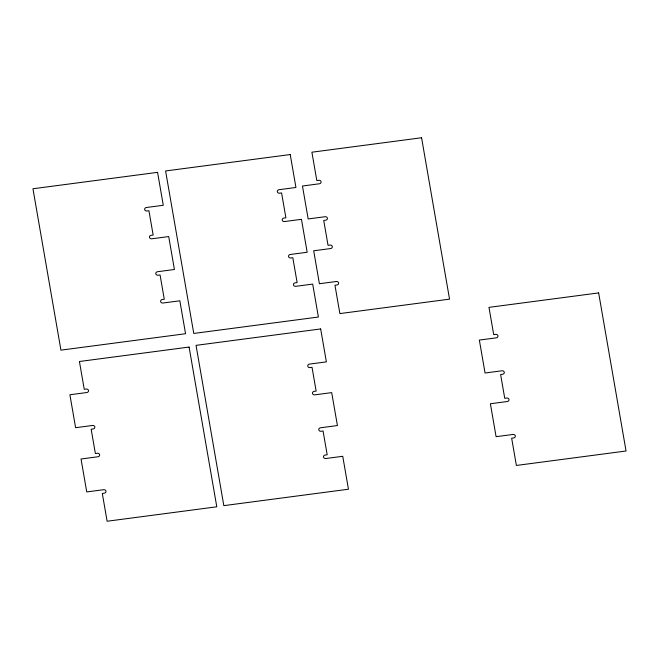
<?xml version="1.0" encoding="UTF-8"?>
<svg xmlns="http://www.w3.org/2000/svg" width="659" height="659" viewBox="0 0 659 659"><rect width="100%" height="100%" fill="white"/><g stroke="black" fill="none" stroke-linecap="round" stroke-linejoin="round"><path stroke-width="0.99" d="M290.224 154.544L165.598 170.961L193.771 333.446L318.396 317.028L312.687 284.095L295.751 286.319A2.002 1.763 0.7 0 1 293.469 284.836A2.002 1.763 0.7 0 1 295.141 282.835L297.127 282.579L292.818 257.71L290.833 257.974A2.002 1.763 0.7 0 1 288.551 256.491A2.002 1.763 0.7 0 1 290.232 254.481L307.168 252.257L301.46 219.315L284.515 221.548A2.002 1.763 0.7 0 1 282.241 220.065A2.002 1.763 0.7 0 1 283.914 218.063L285.899 217.799L281.582 192.939L279.605 193.194A2.002 1.763 0.7 0 1 277.324 191.711A2.002 1.763 0.7 0 1 278.996 189.71L295.94 187.477L290.224 154.544M157.575 172.345L32.95 188.762L60.933 350.143L185.558 333.726L179.841 300.792L162.905 303.025A2.002 1.763 0.7 0 1 160.623 301.542A2.002 1.763 0.7 0 1 162.303 299.532L164.28 299.277L160.071 274.96L158.086 275.215A2.002 1.763 0.7 0 1 155.804 273.732A2.002 1.763 0.7 0 1 157.485 271.73L174.421 269.498L168.712 236.565L151.768 238.797A2.002 1.763 0.7 0 1 149.494 237.314A2.002 1.763 0.7 0 1 151.166 235.312L153.152 235.049L148.934 210.732L146.949 210.995A2.002 1.763 0.7 0 1 144.667 209.513A2.002 1.763 0.7 0 1 146.347 207.511L163.284 205.278L157.575 172.345M421.571 137.756L311.896 152.204L316.814 180.558L318.799 180.294A2.002 1.763 0.7 0 1 321.081 181.777A2.002 1.763 0.7 0 1 319.401 183.779L302.465 186.011L308.173 218.945L325.109 216.72A2.002 1.763 0.7 0 1 327.391 218.195A2.002 1.763 0.7 0 1 325.719 220.205L323.734 220.46L328.042 245.329L330.027 245.066A2.002 1.763 0.7 0 1 332.309 246.548A2.002 1.763 0.7 0 1 330.629 248.55L313.692 250.782L319.401 283.724L336.337 281.492A2.002 1.763 0.7 0 1 338.619 282.975A2.002 1.763 0.7 0 1 336.947 284.976L334.961 285.24L339.879 313.585L449.545 299.145L421.571 137.756M320.669 328.94L196.044 345.357L223.829 505.642L348.454 489.225L342.746 456.292L325.81 458.516A2.002 1.763 0.7 0 1 323.528 457.041A2.002 1.763 0.7 0 1 325.2 455.031L327.185 454.776L323.067 431.002L321.081 431.266A2.002 1.763 0.7 0 1 318.799 429.783A2.002 1.763 0.7 0 1 320.48 427.782L337.416 425.549L331.708 392.616L314.771 394.848A2.002 1.763 0.7 0 1 312.49 393.365A2.002 1.763 0.7 0 1 314.162 391.355L316.147 391.1L312.028 367.327L310.043 367.59A2.002 1.763 0.7 0 1 307.761 366.107A2.002 1.763 0.7 0 1 309.442 364.106L326.378 361.873L320.669 328.94M598.644 292.917L488.97 307.366L493.698 334.615L495.683 334.36A2.002 1.763 0.7 0 1 497.957 335.843A2.002 1.763 0.7 0 1 496.285 337.845L479.348 340.077L485.057 373.01L501.993 370.778A2.002 1.763 0.7 0 1 504.275 372.261A2.002 1.763 0.7 0 1 502.595 374.263L500.618 374.526L504.736 398.291L506.722 398.036A2.002 1.763 0.7 0 1 509.003 399.511A2.002 1.763 0.7 0 1 507.323 401.52L490.387 403.753L496.095 436.686L513.031 434.454A2.002 1.763 0.7 0 1 515.313 435.937A2.002 1.763 0.7 0 1 513.641 437.938L511.656 438.202L516.384 465.452L626.05 451.003L598.644 292.917M189.092 347.062L79.426 361.503L84.245 389.312L86.23 389.049A2.002 1.763 0.7 0 1 88.504 390.532A2.002 1.763 0.7 0 1 86.831 392.533L69.895 394.766L75.604 427.699L92.54 425.467A2.002 1.763 0.7 0 1 94.822 426.95A2.002 1.763 0.7 0 1 93.15 428.951L91.164 429.215L95.382 453.532L97.359 453.268A2.002 1.763 0.7 0 1 99.641 454.751A2.002 1.763 0.7 0 1 97.969 456.761L81.032 458.985L86.741 491.927L103.677 489.695A2.002 1.763 0.7 0 1 105.959 491.177A2.002 1.763 0.7 0 1 104.279 493.179L102.302 493.443L107.12 521.244L216.786 506.796L189.092 347.062"/></g></svg>
